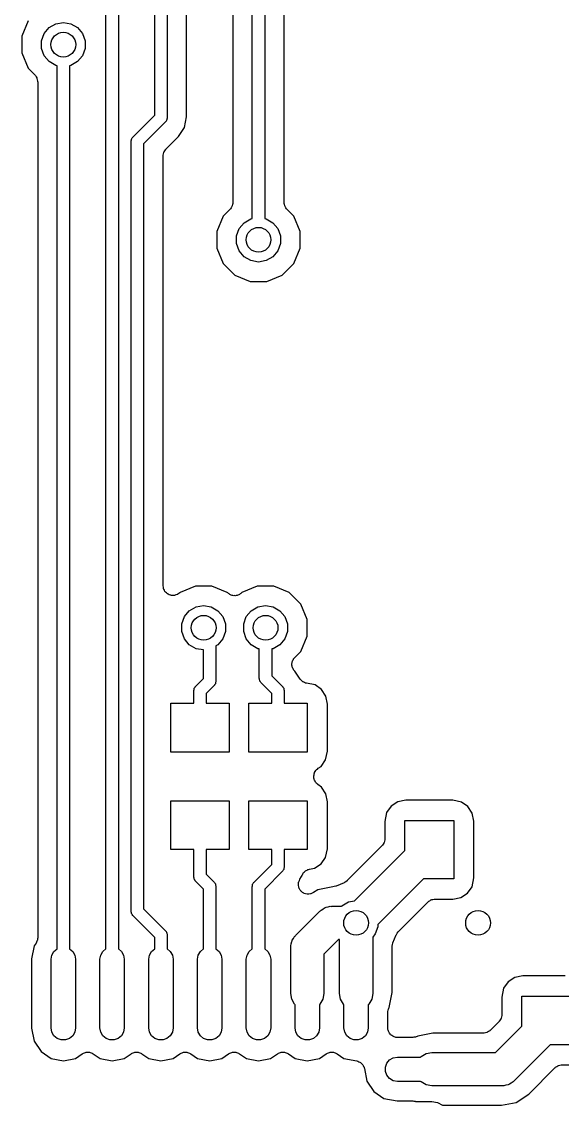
# Model space of a CAD drawing. Extents: x 85 to 210, y -138 to -65.
# Drawn here: x 153.07 to 158.61, y -95.37 to -84.26 of the extents above; entities that cross this region are included whole.
import ezdxf

# ---------------------------------------------------------------- set-up
doc = ezdxf.new("R2010")
doc.units = 0
doc.header["$MEASUREMENT"] = 0
doc.layers.add('BLACK', color=7, linetype='CONTINUOUS')

msp = doc.modelspace()

# ---------------------------------------------------------------- linework, layer by layer
at = {"layer": 'Black'}
for p, q in [((155.436, -86.2833), (155.436, -74.1)), ((155.564, -74.1), (155.564, -86.2833)), ((155.237, -74.393), (155.237, -86.1182)), ((155.763, -84.75), (155.763, -79.3544)), ((154.436, -85.2237), (154.436, -82.7167)), ((154.564, -82.7167), (154.564, -85.25)), ((154.763, -85.2401), (154.763, -82.8818)), ((153.936, -93.7658), (153.936, -83.9667)), ((154.064, -83.9667), (154.064, -93.7658)), ((153.138, -84.2578), (153.073, -84.4147)), ((153.354, -84.3254), (153.422, -84.2859)), ((153.422, -84.2859), (153.5, -84.2721)), ((153.5, -84.2721), (153.578, -84.2859)), ((153.578, -84.2859), (153.646, -84.3254)), ((153.276, -84.4604), (153.303, -84.3861)), ((153.303, -84.3861), (153.354, -84.3254)), ((153.646, -84.3254), (153.697, -84.3861)), ((153.697, -84.3861), (153.724, -84.4604)), ((153.073, -84.4147), (153.073, -84.5846)), ((153.276, -84.5396), (153.276, -84.4604)), ((153.724, -84.4604), (153.724, -84.5396)), ((153.073, -84.5846), (153.138, -84.7416)), ((153.303, -84.6139), (153.276, -84.5396)), ((153.354, -84.6746), (153.303, -84.6139)), ((153.697, -84.6139), (153.646, -84.6746)), ((153.724, -84.5396), (153.697, -84.6139)), ((153.422, -84.7141), (153.354, -84.6746)), ((153.436, -84.7167), (153.422, -84.7141)), ((153.436, -93.623), (153.436, -84.7167)), ((153.578, -84.7141), (153.564, -84.7167)), ((153.564, -84.7167), (153.564, -93.623)), ((153.646, -84.6746), (153.578, -84.7141)), ((153.138, -84.7416), (153.207, -84.8112)), ((153.207, -84.8112), (153.21, -84.8147)), ((153.21, -84.8147), (153.213, -84.8175)), ((153.213, -84.8175), (153.22, -84.8289)), ((153.22, -84.8289), (153.227, -84.8396)), ((153.227, -84.8396), (153.228, -84.8438)), ((155.763, -86.1182), (155.763, -84.75)), ((155.763, -84.75), (155.763, -84.75)), ((153.228, -84.8438), (153.23, -84.8476)), ((153.23, -84.8476), (153.233, -84.8605)), ((153.233, -84.8605), (153.236, -84.8732)), ((153.236, -84.8732), (153.236, -84.8775)), ((153.236, -84.8775), (153.237, -84.8818)), ((153.237, -84.8818), (153.237, -93.6536)), ((154.215, -85.4456), (154.436, -85.2237)), ((154.553, -85.2836), (154.549, -85.2908)), ((154.558, -85.2768), (154.553, -85.2836)), ((154.56, -85.2717), (154.558, -85.2741)), ((154.558, -85.2741), (154.558, -85.2768)), ((154.561, -85.2636), (154.56, -85.2717)), ((154.563, -85.2555), (154.561, -85.2636)), ((154.564, -85.25), (154.563, -85.2527)), ((154.563, -85.2527), (154.563, -85.2555)), ((154.742, -85.3501), (154.763, -85.2401)), ((154.545, -85.2949), (154.323, -85.5168)), ((154.547, -85.2926), (154.545, -85.2949)), ((154.549, -85.2908), (154.547, -85.2926)), ((154.679, -85.4433), (154.742, -85.3501)), ((154.196, -85.485), (154.198, -85.477)), ((154.196, -85.4877), (154.196, -85.485)), ((154.196, -85.4905), (154.196, -85.4877)), ((154.196, -93.3825), (154.196, -85.4905)), ((154.198, -85.477), (154.2, -85.4688)), ((154.2, -85.4688), (154.201, -85.4664)), ((154.201, -85.4664), (154.202, -85.4637)), ((154.202, -85.4637), (154.207, -85.4569)), ((154.207, -85.4569), (154.211, -85.4497)), ((154.211, -85.4497), (154.213, -85.4479)), ((154.213, -85.4479), (154.215, -85.4456)), ((154.552, -85.5704), (154.679, -85.4433)), ((154.323, -85.5168), (154.323, -93.3562)), ((154.523, -85.6324), (154.527, -85.6197)), ((154.527, -85.6197), (154.529, -85.6069)), ((154.529, -85.6069), (154.531, -85.6031)), ((154.531, -85.6031), (154.532, -85.5988)), ((154.532, -85.5988), (154.54, -85.5881)), ((154.54, -85.5881), (154.546, -85.5768)), ((154.546, -85.5768), (154.55, -85.574)), ((154.55, -85.574), (154.552, -85.5704)), ((154.524, -85.6367), (154.523, -85.6324)), ((154.523, -85.6411), (154.524, -85.6367)), ((154.523, -90.0459), (154.523, -85.6411)), ((155.22, -86.1712), (155.213, -86.1825)), ((155.227, -86.1606), (155.22, -86.1712)), ((155.228, -86.1563), (155.227, -86.1606)), ((155.23, -86.1524), (155.228, -86.1563)), ((155.233, -86.1396), (155.23, -86.1524)), ((155.236, -86.127), (155.233, -86.1396)), ((155.237, -86.1182), (155.236, -86.1226)), ((155.236, -86.1226), (155.236, -86.127)), ((155.764, -86.1225), (155.763, -86.1182)), ((155.764, -86.1268), (155.764, -86.1225)), ((155.767, -86.1395), (155.764, -86.1268)), ((155.77, -86.1524), (155.767, -86.1395)), ((155.772, -86.1562), (155.77, -86.1524)), ((155.773, -86.1604), (155.772, -86.1562)), ((155.78, -86.1711), (155.773, -86.1604)), ((155.787, -86.1825), (155.78, -86.1711)), ((155.138, -86.2578), (155.073, -86.4147)), ((155.207, -86.189), (155.138, -86.2578)), ((155.21, -86.1854), (155.207, -86.189)), ((155.213, -86.1825), (155.21, -86.1854)), ((155.354, -86.3254), (155.422, -86.2859)), ((155.422, -86.2859), (155.436, -86.2833)), ((155.564, -86.2833), (155.578, -86.2859)), ((155.578, -86.2859), (155.646, -86.3254)), ((155.79, -86.1853), (155.787, -86.1825)), ((155.793, -86.1888), (155.79, -86.1853)), ((155.862, -86.2584), (155.793, -86.1888)), ((155.927, -86.4154), (155.862, -86.2584)), ((155.276, -86.4604), (155.303, -86.3861)), ((155.303, -86.3861), (155.354, -86.3254)), ((155.646, -86.3254), (155.697, -86.3861)), ((155.697, -86.3861), (155.724, -86.4604)), ((155.073, -86.4147), (155.073, -86.5846)), ((155.276, -86.5396), (155.276, -86.4604)), ((155.724, -86.4604), (155.724, -86.5396)), ((155.927, -86.5853), (155.927, -86.4154)), ((155.073, -86.5846), (155.138, -86.7416)), ((155.303, -86.6139), (155.276, -86.5396)), ((155.354, -86.6746), (155.303, -86.6139)), ((155.697, -86.6139), (155.646, -86.6746)), ((155.724, -86.5396), (155.697, -86.6139)), ((155.862, -86.7422), (155.927, -86.5853)), ((155.422, -86.7141), (155.354, -86.6746)), ((155.5, -86.7279), (155.422, -86.7141)), ((155.578, -86.7141), (155.5, -86.7279)), ((155.646, -86.6746), (155.578, -86.7141)), ((155.138, -86.7416), (155.258, -86.8618)), ((155.742, -86.8622), (155.862, -86.7422)), ((155.258, -86.8618), (155.415, -86.9269)), ((155.415, -86.9269), (155.585, -86.9271)), ((155.585, -86.9271), (155.742, -86.8622)), ((154.525, -90.0588), (154.523, -90.0459)), ((154.526, -90.0717), (154.525, -90.0588)), ((154.853, -90.0491), (154.696, -90.114)), ((155.023, -90.0493), (154.853, -90.0491)), ((155.18, -90.1144), (155.023, -90.0493)), ((155.487, -90.0491), (155.33, -90.114)), ((155.657, -90.0493), (155.487, -90.0491)), ((155.814, -90.1144), (155.657, -90.0493)), ((154.528, -90.0758), (154.526, -90.0717)), ((154.529, -90.0801), (154.528, -90.0758)), ((154.536, -90.0914), (154.529, -90.0801)), ((154.541, -90.1032), (154.536, -90.0914)), ((154.544, -90.1064), (154.541, -90.1032)), ((154.546, -90.1102), (154.544, -90.1064)), ((154.556, -90.1186), (154.546, -90.1102)), ((154.566, -90.1278), (154.556, -90.1186)), ((154.57, -90.1297), (154.566, -90.1278)), ((154.573, -90.1325), (154.57, -90.1297)), ((154.585, -90.137), (154.573, -90.1325)), ((154.597, -90.1425), (154.585, -90.137)), ((154.601, -90.1429), (154.597, -90.1425)), ((154.606, -90.1444), (154.601, -90.1429)), ((154.619, -90.1444), (154.606, -90.1444)), ((154.632, -90.1456), (154.619, -90.1444)), ((154.636, -90.1444), (154.632, -90.1456)), ((154.64, -90.1444), (154.636, -90.1444)), ((154.653, -90.14), (154.64, -90.1444)), ((154.665, -90.1366), (154.653, -90.14)), ((154.669, -90.1341), (154.665, -90.1366)), ((154.673, -90.1325), (154.669, -90.1341)), ((154.683, -90.1242), (154.673, -90.1325)), ((154.694, -90.1167), (154.683, -90.1242)), ((154.696, -90.114), (154.694, -90.1167)), ((155.184, -90.1186), (155.18, -90.1144)), ((155.191, -90.1236), (155.184, -90.1186)), ((155.198, -90.1298), (155.191, -90.1236)), ((155.206, -90.1335), (155.198, -90.1298)), ((155.213, -90.1385), (155.206, -90.1335)), ((155.221, -90.1408), (155.213, -90.1385)), ((155.229, -90.1445), (155.221, -90.1408)), ((155.238, -90.1453), (155.229, -90.1445)), ((155.246, -90.1475), (155.238, -90.1453)), ((155.255, -90.1468), (155.246, -90.1475)), ((155.264, -90.1475), (155.255, -90.1468)), ((155.272, -90.1453), (155.264, -90.1475)), ((155.281, -90.1445), (155.272, -90.1453)), ((155.289, -90.1408), (155.281, -90.1445)), ((155.297, -90.1386), (155.289, -90.1408)), ((155.304, -90.1336), (155.297, -90.1386)), ((155.312, -90.1299), (155.304, -90.1336)), ((155.319, -90.1237), (155.312, -90.1299)), ((155.326, -90.1187), (155.319, -90.1237)), ((155.33, -90.114), (155.326, -90.1187)), ((155.934, -90.2346), (155.814, -90.1144)), ((154.791, -90.3017), (154.86, -90.2621)), ((154.86, -90.2621), (154.938, -90.2483)), ((154.938, -90.2483), (155.016, -90.2621)), ((155.016, -90.2621), (155.084, -90.3017)), ((155.425, -90.3017), (155.494, -90.2621)), ((155.494, -90.2621), (155.572, -90.2483)), ((155.572, -90.2483), (155.65, -90.2621)), ((155.65, -90.2621), (155.718, -90.3017)), ((155.999, -90.3916), (155.934, -90.2346)), ((154.714, -90.4366), (154.741, -90.3623)), ((154.741, -90.3623), (154.791, -90.3017)), ((155.084, -90.3017), (155.135, -90.3623)), ((155.135, -90.3623), (155.162, -90.4366)), ((155.348, -90.4366), (155.375, -90.3623)), ((155.375, -90.3623), (155.425, -90.3017)), ((155.718, -90.3017), (155.769, -90.3623)), ((155.769, -90.3623), (155.796, -90.4366)), ((155.999, -90.5615), (155.999, -90.3916)), ((154.714, -90.5158), (154.714, -90.4366)), ((155.162, -90.4366), (155.162, -90.5158)), ((155.348, -90.5158), (155.348, -90.4366)), ((155.796, -90.4366), (155.796, -90.5158)), ((154.741, -90.5901), (154.714, -90.5158)), ((154.791, -90.6508), (154.741, -90.5901)), ((155.135, -90.5901), (155.084, -90.6508)), ((155.162, -90.5158), (155.135, -90.5901)), ((155.375, -90.5901), (155.348, -90.5158)), ((155.425, -90.6508), (155.375, -90.5901)), ((155.769, -90.5901), (155.718, -90.6508)), ((155.796, -90.5158), (155.769, -90.5901)), ((155.934, -90.7184), (155.999, -90.5615)), ((154.86, -90.6903), (154.791, -90.6508)), ((154.936, -90.7038), (154.86, -90.6903)), ((154.936, -90.9967), (154.936, -90.7038)), ((155.084, -90.6508), (155.064, -90.6628)), ((155.064, -90.6628), (155.064, -91.023)), ((155.494, -90.6903), (155.425, -90.6508)), ((155.508, -90.6929), (155.494, -90.6903)), ((155.508, -90.9949), (155.508, -90.6929)), ((155.65, -90.6903), (155.635, -90.6929)), ((155.635, -90.6929), (155.635, -90.9686)), ((155.718, -90.6508), (155.65, -90.6903)), ((155.872, -90.7804), (155.934, -90.7184)), ((155.843, -90.8424), (155.845, -90.834)), ((155.845, -90.834), (155.846, -90.8253)), ((155.846, -90.8253), (155.849, -90.8173)), ((155.849, -90.8173), (155.852, -90.8088)), ((155.852, -90.8088), (155.857, -90.8017)), ((155.857, -90.8017), (155.86, -90.7938)), ((155.86, -90.7938), (155.867, -90.7876)), ((155.867, -90.7876), (155.872, -90.7804)), ((155.843, -90.8511), (155.843, -90.8424)), ((155.843, -90.8599), (155.843, -90.8511)), ((155.845, -90.8683), (155.843, -90.8599)), ((155.846, -90.877), (155.845, -90.8683)), ((155.849, -90.8849), (155.846, -90.877)), ((155.852, -90.8934), (155.849, -90.8849)), ((155.857, -90.9006), (155.852, -90.8934)), ((155.86, -90.9085), (155.857, -90.9006)), ((155.866, -90.9147), (155.86, -90.9085)), ((155.872, -90.9219), (155.866, -90.9147)), ((155.879, -90.9297), (155.872, -90.9219)), ((155.928, -91.0018), (155.879, -90.9297)), ((154.855, -91.0781), (154.936, -90.9967)), ((155.053, -91.0566), (155.049, -91.0638)), ((155.058, -91.0498), (155.053, -91.0566)), ((155.06, -91.0447), (155.058, -91.0471)), ((155.058, -91.0471), (155.058, -91.0498)), ((155.061, -91.0365), (155.06, -91.0447)), ((155.063, -91.0285), (155.061, -91.0365)), ((155.064, -91.023), (155.063, -91.0258)), ((155.063, -91.0258), (155.063, -91.0285)), ((155.509, -90.9977), (155.508, -90.9949)), ((155.509, -91.0005), (155.509, -90.9977)), ((155.511, -91.0085), (155.509, -91.0005)), ((155.512, -91.0166), (155.511, -91.0085)), ((155.514, -91.0191), (155.512, -91.0166)), ((155.514, -91.0218), (155.514, -91.0191)), ((155.519, -91.0286), (155.514, -91.0218)), ((155.523, -91.0357), (155.519, -91.0286)), ((155.525, -91.0375), (155.523, -91.0357)), ((155.527, -91.0398), (155.525, -91.0375)), ((155.636, -91.1493), (155.527, -91.0398)), ((155.635, -90.9686), (155.745, -91.0781)), ((155.93, -91.0049), (155.928, -91.0018)), ((155.933, -91.0086), (155.93, -91.0049)), ((155.942, -91.0174), (155.933, -91.0086)), ((155.952, -91.0269), (155.942, -91.0174)), ((155.955, -91.0288), (155.952, -91.0269)), ((155.959, -91.0316), (155.955, -91.0288)), ((155.971, -91.0364), (155.959, -91.0316)), ((155.983, -91.0423), (155.971, -91.0364)), ((155.987, -91.0428), (155.983, -91.0423)), ((155.991, -91.0443), (155.987, -91.0428)), ((156.079, -91.0622), (155.991, -91.0443)), ((154.837, -91.1175), (154.839, -91.1095)), ((154.837, -91.1202), (154.837, -91.1175)), ((154.837, -91.123), (154.837, -91.1202)), ((154.837, -91.25), (154.837, -91.123)), ((154.839, -91.1095), (154.84, -91.1013)), ((154.84, -91.1013), (154.842, -91.0989)), ((154.842, -91.0962), (154.847, -91.0894)), ((154.842, -91.0989), (154.842, -91.0962)), ((154.847, -91.0894), (154.851, -91.0822)), ((154.851, -91.0822), (154.853, -91.0804)), ((154.853, -91.0804), (154.855, -91.0781)), ((155.045, -91.0679), (154.963, -91.1493)), ((154.963, -91.1493), (154.963, -91.25)), ((155.047, -91.0656), (155.045, -91.0679)), ((155.049, -91.0638), (155.047, -91.0656)), ((155.636, -91.25), (155.636, -91.1493)), ((155.745, -91.0781), (155.747, -91.0804)), ((155.747, -91.0804), (155.749, -91.0822)), ((155.749, -91.0822), (155.753, -91.0894)), ((155.753, -91.0894), (155.758, -91.0962)), ((155.758, -91.0962), (155.758, -91.0989)), ((155.758, -91.0989), (155.76, -91.1013)), ((155.76, -91.1013), (155.761, -91.1095)), ((155.761, -91.1095), (155.763, -91.1175)), ((155.763, -91.1175), (155.763, -91.1202)), ((155.763, -91.1202), (155.763, -91.123)), ((155.763, -91.123), (155.763, -91.25)), ((156.146, -91.1079), (156.079, -91.0622)), ((156.19, -91.1765), (156.146, -91.1079)), ((154.6, -91.75), (154.6, -91.25)), ((154.6, -91.25), (154.837, -91.25)), ((154.963, -91.25), (155.2, -91.25)), ((155.2, -91.25), (155.2, -91.75)), ((155.4, -91.75), (155.4, -91.25)), ((155.4, -91.25), (155.636, -91.25)), ((155.763, -91.25), (156, -91.25)), ((156, -91.25), (156, -91.75)), ((156.206, -91.2593), (156.19, -91.1765)), ((156.206, -91.74), (156.206, -91.2593)), ((155.2, -91.75), (154.6, -91.75)), ((156, -91.75), (155.4, -91.75)), ((156.142, -91.8961), (156.188, -91.8293)), ((156.188, -91.8293), (156.206, -91.74)), ((156.074, -91.9588), (156.081, -91.9495)), ((156.081, -91.9495), (156.086, -91.9395)), ((156.086, -91.9395), (156.09, -91.9352)), ((156.09, -91.9352), (156.094, -91.9301)), ((156.094, -91.9301), (156.103, -91.9235)), ((156.103, -91.9235), (156.111, -91.9159)), ((156.111, -91.9159), (156.142, -91.8961)), ((156.066, -91.9924), (156.069, -91.9815)), ((156.066, -91.9986), (156.066, -91.9924)), ((156.066, -92.0048), (156.066, -91.9986)), ((156.068, -92.0158), (156.066, -92.0048)), ((156.069, -92.027), (156.068, -92.0158)), ((156.069, -91.9815), (156.07, -91.9704)), ((156.072, -92.0326), (156.069, -92.027)), ((156.07, -91.9704), (156.073, -91.9648)), ((156.073, -92.0387), (156.072, -92.0326)), ((156.073, -91.9648), (156.074, -91.9588)), ((156.079, -92.0481), (156.073, -92.0387)), ((156.084, -92.0583), (156.079, -92.0481)), ((156.089, -92.0626), (156.084, -92.0583)), ((156.092, -92.0679), (156.089, -92.0626)), ((156.101, -92.0747), (156.092, -92.0679)), ((156.109, -92.0826), (156.101, -92.0747)), ((156.146, -92.1079), (156.109, -92.0826)), ((156.19, -92.1765), (156.146, -92.1079)), ((154.6, -92.75), (154.6, -92.25)), ((154.6, -92.25), (155.2, -92.25)), ((155.2, -92.25), (155.2, -92.75)), ((155.4, -92.75), (155.4, -92.25)), ((155.4, -92.25), (156, -92.25)), ((156, -92.25), (156, -92.75)), ((156.206, -92.2593), (156.19, -92.1765)), ((156.206, -92.74), (156.206, -92.2593)), ((156.927, -92.2597), (156.858, -92.3039)), ((157.009, -92.2441), (156.927, -92.2597)), ((157.49, -92.2441), (157.009, -92.2441)), ((157.579, -92.2622), (157.49, -92.2441)), ((157.646, -92.3079), (157.579, -92.2622)), ((156.812, -92.3707), (156.794, -92.46)), ((156.858, -92.3039), (156.812, -92.3707)), ((157.69, -92.3765), (157.646, -92.3079)), ((157.706, -92.4593), (157.69, -92.3765)), ((156.794, -92.46), (156.794, -92.6412)), ((157, -92.7596), (157, -92.45)), ((157, -92.45), (157.5, -92.45)), ((157.5, -92.45), (157.5, -93.05)), ((157.706, -93.04), (157.706, -92.4593)), ((156.765, -92.7119), (156.41, -93.067)), ((156.767, -92.7083), (156.765, -92.7119)), ((156.771, -92.7055), (156.767, -92.7083)), ((156.777, -92.6942), (156.771, -92.7055)), ((156.785, -92.6835), (156.777, -92.6942)), ((156.786, -92.6792), (156.785, -92.6835)), ((156.788, -92.6754), (156.786, -92.6792)), ((156.79, -92.6625), (156.788, -92.6754)), ((156.794, -92.6499), (156.79, -92.6625)), ((156.794, -92.6412), (156.793, -92.6455)), ((156.793, -92.6455), (156.794, -92.6499)), ((154.837, -92.75), (154.6, -92.75)), ((154.837, -93.027), (154.837, -92.75)), ((155.2, -92.75), (154.963, -92.75)), ((154.963, -92.75), (154.963, -93.0007)), ((155.636, -92.75), (155.4, -92.75)), ((155.636, -92.9007), (155.636, -92.75)), ((156, -92.75), (155.763, -92.75)), ((155.763, -92.75), (155.763, -92.927)), ((156.142, -92.8961), (156.188, -92.8293)), ((156.188, -92.8293), (156.206, -92.74)), ((156.485, -93.2748), (157, -92.7596)), ((155.455, -93.0821), (155.636, -92.9007)), ((155.76, -92.9487), (155.758, -92.9511)), ((155.761, -92.9406), (155.76, -92.9487)), ((155.763, -92.9325), (155.761, -92.9406)), ((155.763, -92.927), (155.763, -92.9297)), ((155.763, -92.9297), (155.763, -92.9325)), ((156.021, -92.9502), (156.073, -92.9403)), ((156.073, -92.9403), (156.142, -92.8961)), ((154.837, -93.0298), (154.837, -93.027)), ((154.837, -93.0325), (154.837, -93.0298)), ((154.839, -93.0405), (154.837, -93.0325)), ((154.84, -93.0487), (154.839, -93.0405)), ((154.842, -93.0511), (154.84, -93.0487)), ((154.842, -93.0538), (154.842, -93.0511)), ((154.847, -93.0606), (154.842, -93.0538)), ((154.963, -93.0007), (155.045, -93.0821)), ((155.745, -92.9719), (155.564, -93.1533)), ((155.747, -92.9696), (155.745, -92.9719)), ((155.749, -92.9678), (155.747, -92.9696)), ((155.753, -92.9606), (155.749, -92.9678)), ((155.758, -92.9538), (155.753, -92.9606)), ((155.758, -92.9511), (155.758, -92.9538)), ((155.919, -93.0653), (155.925, -93.0514)), ((155.925, -93.0514), (155.942, -93.0258)), ((155.942, -93.0258), (155.944, -93.0224)), ((155.944, -93.0224), (155.945, -93.0154)), ((155.945, -93.0154), (155.95, -93.0063)), ((155.95, -93.0063), (155.954, -92.9966)), ((155.954, -92.9966), (155.959, -92.9913)), ((155.959, -92.9913), (155.962, -92.9851)), ((155.962, -92.9851), (155.97, -92.9783)), ((155.97, -92.9783), (155.977, -92.9705)), ((155.977, -92.9705), (155.983, -92.9671)), ((155.983, -92.9671), (155.988, -92.9625)), ((155.988, -92.9625), (155.998, -92.9588)), ((155.998, -92.9588), (156.007, -92.9538)), ((156.007, -92.9538), (156.014, -92.9527)), ((156.014, -92.9527), (156.021, -92.9502)), ((157.19, -93.05), (156.724, -93.516)), ((157.5, -93.05), (157.19, -93.05)), ((157.688, -93.1293), (157.706, -93.04)), ((154.851, -93.0678), (154.847, -93.0606)), ((154.853, -93.0696), (154.851, -93.0678)), ((154.855, -93.0719), (154.853, -93.0696)), ((154.936, -93.1533), (154.855, -93.0719)), ((154.936, -93.7658), (154.936, -93.1533)), ((155.045, -93.0821), (155.047, -93.0844)), ((155.047, -93.0844), (155.049, -93.0862)), ((155.049, -93.0862), (155.053, -93.0934)), ((155.053, -93.0934), (155.058, -93.1002)), ((155.058, -93.1002), (155.058, -93.1029)), ((155.058, -93.1029), (155.06, -93.1053)), ((155.06, -93.1053), (155.061, -93.1135)), ((155.061, -93.1135), (155.063, -93.1215)), ((155.063, -93.1215), (155.063, -93.1242)), ((155.063, -93.1242), (155.064, -93.127)), ((155.064, -93.127), (155.064, -93.7658)), ((155.436, -93.127), (155.437, -93.1242)), ((155.436, -93.7658), (155.436, -93.127)), ((155.437, -93.1215), (155.439, -93.1135)), ((155.437, -93.1242), (155.437, -93.1215)), ((155.439, -93.1135), (155.44, -93.1053)), ((155.44, -93.1053), (155.442, -93.1029)), ((155.442, -93.1002), (155.447, -93.0934)), ((155.442, -93.1029), (155.442, -93.1002)), ((155.447, -93.0934), (155.451, -93.0862)), ((155.451, -93.0862), (155.453, -93.0844)), ((155.453, -93.0844), (155.455, -93.0821)), ((155.564, -93.1533), (155.564, -93.7658)), ((155.909, -93.1135), (155.91, -93.0983)), ((155.909, -93.1156), (155.909, -93.1135)), ((155.909, -93.1178), (155.909, -93.1156)), ((155.913, -93.1324), (155.909, -93.1178)), ((155.91, -93.0983), (155.911, -93.0832)), ((155.911, -93.0832), (155.912, -93.0811)), ((155.912, -93.0811), (155.913, -93.0789)), ((155.913, -93.0789), (155.919, -93.0653)), ((155.917, -93.1472), (155.913, -93.1324)), ((155.918, -93.149), (155.917, -93.1472)), ((155.919, -93.1512), (155.918, -93.149)), ((155.928, -93.1634), (155.919, -93.1512)), ((155.936, -93.1761), (155.928, -93.1634)), ((156.109, -93.16), (156.064, -93.1901)), ((156.261, -93.1298), (156.109, -93.16)), ((156.262, -93.1299), (156.261, -93.1298)), ((156.277, -93.1266), (156.262, -93.1299)), ((156.292, -93.124), (156.277, -93.1266)), ((156.294, -93.1229), (156.292, -93.124)), ((156.296, -93.1224), (156.294, -93.1229)), ((156.377, -93.0887), (156.296, -93.1224)), ((156.379, -93.0875), (156.377, -93.0887)), ((156.381, -93.0869), (156.379, -93.0875)), ((156.394, -93.0782), (156.381, -93.0869)), ((156.407, -93.0701), (156.394, -93.0782)), ((156.408, -93.0683), (156.407, -93.0701)), ((156.41, -93.067), (156.408, -93.0683)), ((157.642, -93.1961), (157.688, -93.1293)), ((155.938, -93.1774), (155.936, -93.1761)), ((155.939, -93.1792), (155.938, -93.1774)), ((155.952, -93.1876), (155.939, -93.1792)), ((155.964, -93.1966), (155.952, -93.1876)), ((155.966, -93.1972), (155.964, -93.1966)), ((155.968, -93.1985), (155.966, -93.1972)), ((155.983, -93.2021), (155.968, -93.1985)), ((155.998, -93.2063), (155.983, -93.2021)), ((156, -93.2062), (155.998, -93.2063)), ((156.002, -93.2067), (156, -93.2062)), ((156.017, -93.2051), (156.002, -93.2067)), ((156.032, -93.2041), (156.017, -93.2051)), ((156.034, -93.2032), (156.032, -93.2041)), ((156.037, -93.2029), (156.034, -93.2032)), ((156.05, -93.1962), (156.037, -93.2029)), ((156.064, -93.1901), (156.05, -93.1962)), ((156.422, -93.2859), (156.485, -93.2748)), ((157.242, -93.2826), (157.245, -93.2793)), ((157.245, -93.2793), (157.256, -93.2727)), ((157.256, -93.2727), (157.267, -93.2652)), ((157.267, -93.2652), (157.271, -93.2641)), ((157.271, -93.2641), (157.275, -93.2619)), ((157.275, -93.2619), (157.287, -93.2596)), ((157.287, -93.2596), (157.3, -93.2563)), ((157.3, -93.2563), (157.304, -93.2566)), ((157.304, -93.2566), (157.309, -93.2559)), ((157.309, -93.2559), (157.491, -93.2559)), ((157.491, -93.2559), (157.573, -93.2403)), ((157.573, -93.2403), (157.642, -93.1961)), ((154.196, -93.3853), (154.196, -93.3825)), ((154.196, -93.388), (154.196, -93.3853)), ((154.198, -93.396), (154.196, -93.388)), ((154.323, -93.3562), (154.545, -93.5781)), ((155.88, -93.6298), (156.13, -93.3798)), ((156.13, -93.3798), (156.136, -93.3755)), ((156.136, -93.3755), (156.141, -93.3698)), ((156.141, -93.3698), (156.16, -93.3587)), ((156.16, -93.3587), (156.178, -93.3459)), ((156.178, -93.3459), (156.185, -93.344)), ((156.185, -93.344), (156.192, -93.3403)), ((156.192, -93.3403), (156.214, -93.3364)), ((156.214, -93.3364), (156.235, -93.3306)), ((156.235, -93.3306), (156.243, -93.3313)), ((156.243, -93.3313), (156.25, -93.33)), ((156.25, -93.33), (156.35, -93.33)), ((156.35, -93.33), (156.354, -93.3254)), ((156.354, -93.3254), (156.422, -93.2859)), ((156.933, -93.5901), (157.238, -93.2852)), ((157.238, -93.2852), (157.242, -93.2826)), ((154.2, -93.4042), (154.198, -93.396)), ((154.201, -93.4066), (154.2, -93.4042)), ((154.202, -93.4093), (154.201, -93.4066)), ((154.207, -93.4161), (154.202, -93.4093)), ((154.211, -93.4233), (154.207, -93.4161)), ((154.213, -93.4251), (154.211, -93.4233)), ((154.215, -93.4274), (154.213, -93.4251)), ((154.436, -93.6493), (154.215, -93.4274)), ((154.545, -93.5781), (154.547, -93.5804)), ((154.547, -93.5804), (154.549, -93.5822)), ((154.549, -93.5822), (154.553, -93.5894)), ((154.553, -93.5894), (154.558, -93.5962)), ((154.558, -93.5962), (154.558, -93.5989)), ((154.558, -93.5989), (154.56, -93.6013)), ((154.56, -93.6013), (154.561, -93.6094)), ((154.561, -93.6094), (154.563, -93.6175)), ((156.697, -93.6139), (156.67, -93.6465)), ((156.724, -93.5396), (156.697, -93.6139)), ((156.724, -93.516), (156.724, -93.5396)), ((156.913, -93.6186), (156.922, -93.6061)), ((156.922, -93.6061), (156.93, -93.5932)), ((156.93, -93.5932), (156.932, -93.5919)), ((156.932, -93.5919), (156.933, -93.5901)), ((153.22, -93.7091), (153.202, -93.7362)), ((153.224, -93.6981), (153.22, -93.7091)), ((153.23, -93.6878), (153.224, -93.6981)), ((153.231, -93.6823), (153.23, -93.6878)), ((153.234, -93.6773), (153.231, -93.6823)), ((153.237, -93.6536), (153.234, -93.6654)), ((153.234, -93.6654), (153.234, -93.6773)), ((153.436, -93.7658), (153.436, -93.623)), ((153.564, -93.623), (153.564, -93.7658)), ((154.436, -93.7658), (154.436, -93.6493)), ((154.563, -93.6175), (154.563, -93.6203)), ((154.563, -93.6203), (154.564, -93.623)), ((154.564, -93.623), (154.564, -93.7658)), ((155.831, -93.7352), (155.836, -93.7137)), ((155.836, -93.7137), (155.84, -93.6919)), ((155.84, -93.6919), (155.844, -93.6854)), ((155.844, -93.6854), (155.846, -93.6782)), ((155.846, -93.6782), (155.859, -93.66)), ((155.859, -93.66), (155.87, -93.6407)), ((155.87, -93.6407), (155.876, -93.6359)), ((155.876, -93.6359), (155.88, -93.6298)), ((156.32, -93.67), (156.17, -93.8204)), ((156.33, -93.67), (156.32, -93.67)), ((156.33, -94.225), (156.33, -93.67)), ((156.67, -93.6465), (156.67, -94.225)), ((156.87, -93.7379), (156.873, -93.7231)), ((156.873, -93.7231), (156.876, -93.7081)), ((156.876, -93.7081), (156.877, -93.7062)), ((156.877, -93.7062), (156.878, -93.704)), ((156.878, -93.704), (156.911, -93.6225)), ((156.911, -93.6225), (156.913, -93.6207)), ((156.913, -93.6207), (156.913, -93.6186)), ((153.202, -93.7362), (153.175, -93.8697)), ((153.375, -93.8732), (153.383, -93.8304)), ((153.383, -93.8304), (153.404, -93.7928)), ((153.404, -93.7928), (153.436, -93.7658)), ((153.564, -93.7658), (153.596, -93.7928)), ((153.596, -93.7928), (153.617, -93.8304)), ((153.617, -93.8304), (153.625, -93.8732)), ((153.875, -93.8732), (153.883, -93.8304)), ((153.883, -93.8304), (153.904, -93.7928)), ((153.904, -93.7928), (153.936, -93.7658)), ((154.064, -93.7658), (154.096, -93.7928)), ((154.096, -93.7928), (154.117, -93.8304)), ((154.117, -93.8304), (154.125, -93.8732)), ((154.375, -93.8732), (154.383, -93.8304)), ((154.383, -93.8304), (154.404, -93.7928)), ((154.404, -93.7928), (154.436, -93.7658)), ((154.564, -93.7658), (154.596, -93.7928)), ((154.596, -93.7928), (154.617, -93.8304)), ((154.617, -93.8304), (154.625, -93.8732)), ((154.875, -93.8732), (154.883, -93.8304)), ((154.883, -93.8304), (154.904, -93.7928)), ((154.904, -93.7928), (154.936, -93.7658)), ((155.064, -93.7658), (155.096, -93.7928)), ((155.096, -93.7928), (155.117, -93.8304)), ((155.117, -93.8304), (155.125, -93.8732)), ((155.375, -93.8732), (155.383, -93.8304)), ((155.383, -93.8304), (155.404, -93.7928)), ((155.404, -93.7928), (155.436, -93.7658)), ((155.564, -93.7658), (155.596, -93.7928)), ((155.596, -93.7928), (155.617, -93.8304)), ((155.617, -93.8304), (155.625, -93.8732)), ((155.83, -93.75), (155.831, -93.7426)), ((155.83, -94.225), (155.83, -93.75)), ((155.831, -93.7426), (155.831, -93.7352)), ((156.17, -93.8204), (156.17, -94.225)), ((156.87, -93.7401), (156.87, -93.7379)), ((156.87, -93.7423), (156.87, -93.7401)), ((156.87, -94.2152), (156.87, -93.7423)), ((153.175, -93.8697), (153.175, -94.5803)), ((153.375, -94.5768), (153.375, -93.8732)), ((153.625, -93.8732), (153.625, -94.5768)), ((153.875, -94.5768), (153.875, -93.8732)), ((154.125, -93.8732), (154.125, -94.5768)), ((154.375, -94.5768), (154.375, -93.8732)), ((154.625, -93.8732), (154.625, -94.5768)), ((154.875, -94.5768), (154.875, -93.8732)), ((155.125, -93.8732), (155.125, -94.5768)), ((155.375, -94.5768), (155.375, -93.8732)), ((155.625, -93.8732), (155.625, -94.5768)), ((158.127, -94.0597), (158.058, -94.1039)), ((158.209, -94.0441), (158.127, -94.0597)), ((158.641, -94.0441), (158.209, -94.0441)), ((158.012, -94.1707), (157.994, -94.26)), ((158.058, -94.1039), (158.012, -94.1707)), ((155.84, -94.2831), (155.83, -94.225)), ((156.17, -94.225), (156.16, -94.2831)), ((156.34, -94.2831), (156.33, -94.225)), ((156.67, -94.225), (156.66, -94.2831)), ((156.84, -94.3684), (156.87, -94.2152)), ((157.994, -94.26), (157.994, -94.4412)), ((158.2, -94.5596), (158.2, -94.25)), ((158.2, -94.25), (158.76, -94.25)), ((155.87, -94.3343), (155.84, -94.2831)), ((155.875, -94.3387), (155.87, -94.3343)), ((155.875, -94.5768), (155.875, -94.3387)), ((156.13, -94.3343), (156.125, -94.3387)), ((156.125, -94.3387), (156.125, -94.5768)), ((156.16, -94.2831), (156.13, -94.3343)), ((156.37, -94.3343), (156.34, -94.2831)), ((156.375, -94.3387), (156.37, -94.3343)), ((156.375, -94.5768), (156.375, -94.3387)), ((156.63, -94.3343), (156.625, -94.3387)), ((156.625, -94.3387), (156.625, -94.5768)), ((156.66, -94.2831), (156.63, -94.3343)), ((156.828, -94.3949), (156.83, -94.3899)), ((156.83, -94.3899), (156.831, -94.3845)), ((156.831, -94.3845), (156.837, -94.3741)), ((156.837, -94.3741), (156.84, -94.3684)), ((156.825, -94.4187), (156.827, -94.4069)), ((156.825, -94.575), (156.825, -94.4187)), ((156.827, -94.4069), (156.828, -94.3949)), ((157.977, -94.4942), (157.971, -94.5055)), ((157.985, -94.4835), (157.977, -94.4942)), ((157.986, -94.4792), (157.985, -94.4835)), ((157.988, -94.4754), (157.986, -94.4792)), ((157.99, -94.4625), (157.988, -94.4754)), ((157.994, -94.4499), (157.99, -94.4625)), ((157.994, -94.4412), (157.993, -94.4455)), ((157.993, -94.4455), (157.994, -94.4499)), ((153.175, -94.5803), (153.202, -94.7138)), ((153.383, -94.6196), (153.375, -94.5768)), ((153.625, -94.5768), (153.617, -94.6196)), ((153.883, -94.6196), (153.875, -94.5768)), ((154.125, -94.5768), (154.117, -94.6196)), ((154.383, -94.6196), (154.375, -94.5768)), ((154.625, -94.5768), (154.617, -94.6196)), ((154.883, -94.6196), (154.875, -94.5768)), ((155.125, -94.5768), (155.117, -94.6196)), ((155.383, -94.6196), (155.375, -94.5768)), ((155.625, -94.5768), (155.617, -94.6196)), ((155.883, -94.6196), (155.875, -94.5768)), ((156.125, -94.5768), (156.117, -94.6196)), ((156.383, -94.6196), (156.375, -94.5768)), ((156.625, -94.5768), (156.617, -94.6196)), ((156.827, -94.5836), (156.825, -94.575)), ((156.827, -94.5924), (156.827, -94.5836)), ((156.83, -94.6006), (156.827, -94.5924)), ((156.831, -94.6092), (156.83, -94.6006)), ((156.835, -94.6168), (156.831, -94.6092)), ((157.858, -94.6131), (157.848, -94.6206)), ((157.87, -94.6066), (157.858, -94.6131)), ((157.872, -94.6032), (157.87, -94.6066)), ((157.876, -94.6007), (157.872, -94.6032)), ((157.965, -94.5119), (157.876, -94.6007)), ((157.93, -94.83), (158.2, -94.5596)), ((157.967, -94.5083), (157.965, -94.5119)), ((157.971, -94.5055), (157.967, -94.5083)), ((153.202, -94.7138), (153.272, -94.8186)), ((153.404, -94.6572), (153.383, -94.6196)), ((153.438, -94.6851), (153.404, -94.6572)), ((153.478, -94.6999), (153.438, -94.6851)), ((153.522, -94.6999), (153.478, -94.6999)), ((153.562, -94.6851), (153.522, -94.6999)), ((153.596, -94.6572), (153.562, -94.6851)), ((153.617, -94.6196), (153.596, -94.6572)), ((153.904, -94.6572), (153.883, -94.6196)), ((153.938, -94.6851), (153.904, -94.6572)), ((153.978, -94.6999), (153.938, -94.6851)), ((154.022, -94.6999), (153.978, -94.6999)), ((154.062, -94.6851), (154.022, -94.6999)), ((154.096, -94.6572), (154.062, -94.6851)), ((154.117, -94.6196), (154.096, -94.6572)), ((154.404, -94.6572), (154.383, -94.6196)), ((154.438, -94.6851), (154.404, -94.6572)), ((154.478, -94.6999), (154.438, -94.6851)), ((154.522, -94.6999), (154.478, -94.6999)), ((154.562, -94.6851), (154.522, -94.6999)), ((154.596, -94.6572), (154.562, -94.6851)), ((154.617, -94.6196), (154.596, -94.6572)), ((154.904, -94.6572), (154.883, -94.6196)), ((154.938, -94.6851), (154.904, -94.6572)), ((154.978, -94.6999), (154.938, -94.6851)), ((155.022, -94.6999), (154.978, -94.6999)), ((155.062, -94.6851), (155.022, -94.6999)), ((155.096, -94.6572), (155.062, -94.6851)), ((155.117, -94.6196), (155.096, -94.6572)), ((155.404, -94.6572), (155.383, -94.6196)), ((155.438, -94.6851), (155.404, -94.6572)), ((155.478, -94.6999), (155.438, -94.6851)), ((155.522, -94.6999), (155.478, -94.6999)), ((155.562, -94.6851), (155.522, -94.6999)), ((155.596, -94.6572), (155.562, -94.6851)), ((155.617, -94.6196), (155.596, -94.6572)), ((155.904, -94.6572), (155.883, -94.6196)), ((155.938, -94.6851), (155.904, -94.6572)), ((155.978, -94.6999), (155.938, -94.6851)), ((156.022, -94.6999), (155.978, -94.6999)), ((156.062, -94.6851), (156.022, -94.6999)), ((156.096, -94.6572), (156.062, -94.6851)), ((156.117, -94.6196), (156.096, -94.6572)), ((156.404, -94.6572), (156.383, -94.6196)), ((156.438, -94.6851), (156.404, -94.6572)), ((156.478, -94.6999), (156.438, -94.6851)), ((156.522, -94.6999), (156.478, -94.6999)), ((156.562, -94.6851), (156.522, -94.6999)), ((156.596, -94.6572), (156.562, -94.6851)), ((156.617, -94.6196), (156.596, -94.6572)), ((156.838, -94.625), (156.835, -94.6168)), ((156.844, -94.6317), (156.838, -94.625)), ((156.848, -94.6393), (156.844, -94.6317)), ((156.855, -94.6449), (156.848, -94.6393)), ((156.861, -94.6516), (156.855, -94.6449)), ((156.868, -94.656), (156.861, -94.6516)), ((156.875, -94.6616), (156.868, -94.656)), ((156.883, -94.6646), (156.875, -94.6616)), ((156.891, -94.669), (156.883, -94.6646)), ((156.899, -94.6705), (156.891, -94.669)), ((156.908, -94.6735), (156.899, -94.6705)), ((156.916, -94.6735), (156.908, -94.6735)), ((156.925, -94.675), (156.916, -94.6735)), ((157.081, -94.675), (156.925, -94.675)), ((157.093, -94.6729), (157.081, -94.675)), ((157.105, -94.6721), (157.093, -94.6729)), ((157.11, -94.6699), (157.105, -94.6721)), ((157.116, -94.669), (157.11, -94.6699)), ((157.126, -94.663), (157.116, -94.669)), ((157.132, -94.6605), (157.126, -94.663)), ((157.285, -94.63), (157.132, -94.6605)), ((157.805, -94.63), (157.285, -94.63)), ((157.81, -94.6292), (157.805, -94.63)), ((157.814, -94.6296), (157.81, -94.6292)), ((157.827, -94.6262), (157.814, -94.6296)), ((157.84, -94.624), (157.827, -94.6262)), ((157.843, -94.6218), (157.84, -94.624)), ((157.848, -94.6206), (157.843, -94.6218)), ((153.272, -94.8186), (153.376, -94.8886)), ((153.7, -94.8387), (153.706, -94.8348)), ((153.706, -94.8348), (153.716, -94.8317)), ((153.716, -94.8317), (153.726, -94.8273)), ((153.726, -94.8273), (153.733, -94.8269)), ((153.733, -94.8269), (153.739, -94.8251)), ((153.739, -94.8251), (153.75, -94.8258)), ((153.75, -94.8258), (153.761, -94.8251)), ((153.761, -94.8251), (153.767, -94.8269)), ((153.767, -94.8269), (153.774, -94.8273)), ((153.774, -94.8273), (153.784, -94.8317)), ((153.784, -94.8317), (153.794, -94.8348)), ((153.794, -94.8348), (153.8, -94.8387)), ((154.2, -94.8387), (154.206, -94.8348)), ((154.206, -94.8348), (154.216, -94.8317)), ((154.216, -94.8317), (154.226, -94.8273)), ((154.226, -94.8273), (154.233, -94.8269)), ((154.233, -94.8269), (154.239, -94.8251)), ((154.239, -94.8251), (154.25, -94.8258)), ((154.25, -94.8258), (154.261, -94.8251)), ((154.261, -94.8251), (154.267, -94.8269)), ((154.267, -94.8269), (154.274, -94.8273)), ((154.274, -94.8273), (154.284, -94.8317)), ((154.284, -94.8317), (154.294, -94.8348)), ((154.294, -94.8348), (154.3, -94.8387)), ((154.7, -94.8387), (154.706, -94.8348)), ((154.706, -94.8348), (154.716, -94.8317)), ((154.716, -94.8317), (154.726, -94.8273)), ((154.726, -94.8273), (154.733, -94.8269)), ((154.733, -94.8269), (154.739, -94.8251)), ((154.739, -94.8251), (154.75, -94.8258)), ((154.75, -94.8258), (154.761, -94.8251)), ((154.761, -94.8251), (154.767, -94.8269)), ((154.767, -94.8269), (154.774, -94.8273)), ((154.774, -94.8273), (154.784, -94.8317)), ((154.784, -94.8317), (154.794, -94.8348)), ((154.794, -94.8348), (154.8, -94.8387)), ((155.2, -94.8387), (155.206, -94.8348)), ((155.206, -94.8348), (155.216, -94.8317)), ((155.216, -94.8317), (155.226, -94.8273)), ((155.226, -94.8273), (155.233, -94.8269)), ((155.233, -94.8269), (155.239, -94.8251)), ((155.239, -94.8251), (155.25, -94.8258)), ((155.25, -94.8258), (155.261, -94.8251)), ((155.261, -94.8251), (155.267, -94.8269)), ((155.267, -94.8269), (155.274, -94.8273)), ((155.274, -94.8273), (155.284, -94.8317)), ((155.284, -94.8317), (155.294, -94.8348)), ((155.294, -94.8348), (155.3, -94.8387)), ((155.7, -94.8387), (155.706, -94.8348)), ((155.706, -94.8348), (155.716, -94.8317)), ((155.716, -94.8317), (155.726, -94.8273)), ((155.726, -94.8273), (155.733, -94.8269)), ((155.733, -94.8269), (155.739, -94.8251)), ((155.739, -94.8251), (155.75, -94.8258)), ((155.75, -94.8258), (155.761, -94.8251)), ((155.761, -94.8251), (155.767, -94.8269)), ((155.767, -94.8269), (155.774, -94.8273)), ((155.774, -94.8273), (155.784, -94.8317)), ((155.784, -94.8317), (155.794, -94.8348)), ((155.794, -94.8348), (155.8, -94.8387)), ((156.2, -94.8387), (156.206, -94.8348)), ((156.206, -94.8348), (156.216, -94.8317)), ((156.216, -94.8317), (156.226, -94.8273)), ((156.226, -94.8273), (156.233, -94.8269)), ((156.233, -94.8269), (156.239, -94.8251)), ((156.239, -94.8251), (156.25, -94.8258)), ((156.25, -94.8258), (156.261, -94.8251)), ((156.261, -94.8251), (156.267, -94.8269)), ((156.267, -94.8269), (156.274, -94.8273)), ((156.274, -94.8273), (156.284, -94.8317)), ((156.284, -94.8317), (156.294, -94.8348)), ((156.294, -94.8348), (156.3, -94.8387)), ((157.217, -94.8403), (157.275, -94.83)), ((157.275, -94.83), (157.93, -94.83)), ((158.49, -94.75), (158.12, -95.1202)), ((158.8, -94.75), (158.49, -94.75)), ((153.376, -94.8886), (153.5, -94.9132)), ((153.5, -94.9132), (153.624, -94.8886)), ((153.624, -94.8886), (153.694, -94.8413)), ((153.694, -94.8413), (153.7, -94.8387)), ((153.8, -94.8387), (153.806, -94.8413)), ((153.806, -94.8413), (153.876, -94.8886)), ((153.876, -94.8886), (154, -94.9132)), ((154, -94.9132), (154.124, -94.8886)), ((154.124, -94.8886), (154.194, -94.8413)), ((154.194, -94.8413), (154.2, -94.8387)), ((154.3, -94.8387), (154.306, -94.8413)), ((154.306, -94.8413), (154.376, -94.8886)), ((154.376, -94.8886), (154.5, -94.9132)), ((154.5, -94.9132), (154.624, -94.8886)), ((154.624, -94.8886), (154.694, -94.8413)), ((154.694, -94.8413), (154.7, -94.8387)), ((154.8, -94.8387), (154.806, -94.8413)), ((154.806, -94.8413), (154.876, -94.8886)), ((154.876, -94.8886), (155, -94.9132)), ((155, -94.9132), (155.124, -94.8886)), ((155.124, -94.8886), (155.194, -94.8413)), ((155.194, -94.8413), (155.2, -94.8387)), ((155.3, -94.8387), (155.306, -94.8413)), ((155.306, -94.8413), (155.376, -94.8886)), ((155.376, -94.8886), (155.5, -94.9132)), ((155.5, -94.9132), (155.624, -94.8886)), ((155.624, -94.8886), (155.694, -94.8413)), ((155.694, -94.8413), (155.7, -94.8387)), ((155.8, -94.8387), (155.806, -94.8413)), ((155.806, -94.8413), (155.876, -94.8886)), ((155.876, -94.8886), (156, -94.9132)), ((156, -94.9132), (156.124, -94.8886)), ((156.124, -94.8886), (156.194, -94.8413)), ((156.194, -94.8413), (156.2, -94.8387)), ((156.3, -94.8387), (156.306, -94.8413)), ((156.306, -94.8413), (156.376, -94.8886)), ((156.376, -94.8886), (156.507, -94.9146)), ((156.507, -94.9146), (156.513, -94.917)), ((156.513, -94.917), (156.519, -94.918)), ((156.519, -94.918), (156.529, -94.9232)), ((156.529, -94.9232), (156.539, -94.9272)), ((156.539, -94.9272), (156.544, -94.9315)), ((156.544, -94.9315), (156.55, -94.9347)), ((156.55, -94.9347), (156.557, -94.9429)), ((156.557, -94.9429), (156.565, -94.9501)), ((156.8, -94.9783), (156.815, -94.9375)), ((156.815, -94.9375), (156.843, -94.9042)), ((156.843, -94.9042), (156.88, -94.8825)), ((156.88, -94.8825), (156.923, -94.875)), ((156.923, -94.875), (157.161, -94.875)), ((157.161, -94.875), (157.166, -94.8698)), ((157.166, -94.8698), (157.217, -94.8403)), ((156.565, -94.9501), (156.568, -94.9558)), ((156.568, -94.9558), (156.573, -94.9608)), ((156.573, -94.9608), (156.577, -94.971)), ((156.577, -94.971), (156.582, -94.9805)), ((156.582, -94.9805), (156.583, -94.987)), ((156.583, -94.987), (156.585, -94.9932)), ((156.585, -94.9932), (156.611, -95.1236)), ((156.8, -95.0217), (156.8, -94.9783)), ((156.815, -95.0625), (156.8, -95.0217)), ((158.269, -95.2547), (158.538, -94.9852)), ((158.538, -94.9852), (158.542, -94.9826)), ((158.542, -94.9826), (158.545, -94.9793)), ((158.545, -94.9793), (158.556, -94.9727)), ((158.556, -94.9727), (158.567, -94.9652)), ((158.567, -94.9652), (158.571, -94.9641)), ((158.571, -94.9641), (158.575, -94.9619)), ((158.575, -94.9619), (158.587, -94.9596)), ((158.587, -94.9596), (158.6, -94.9563)), ((158.6, -94.9563), (158.604, -94.9566)), ((158.604, -94.9566), (158.609, -94.9559)), ((158.609, -94.9559), (158.791, -94.9559)), ((156.611, -95.1236), (156.681, -95.2284)), ((156.843, -95.0958), (156.815, -95.0625)), ((156.88, -95.1175), (156.843, -95.0958)), ((156.923, -95.125), (156.88, -95.1175)), ((157.161, -95.125), (156.923, -95.125)), ((157.166, -95.1302), (157.161, -95.125)), ((157.217, -95.1597), (157.166, -95.1302)), ((157.275, -95.17), (157.217, -95.1597)), ((158, -95.17), (157.275, -95.17)), ((158.007, -95.1687), (158, -95.17)), ((158.015, -95.1694), (158.007, -95.1687)), ((158.036, -95.1636), (158.015, -95.1694)), ((158.058, -95.1597), (158.036, -95.1636)), ((158.065, -95.156), (158.058, -95.1597)), ((158.072, -95.1541), (158.065, -95.156)), ((158.09, -95.1413), (158.072, -95.1541)), ((158.109, -95.1302), (158.09, -95.1413)), ((158.114, -95.1245), (158.109, -95.1302)), ((158.12, -95.1202), (158.114, -95.1245)), ((156.681, -95.2284), (156.786, -95.2985)), ((158.141, -95.34), (158.269, -95.2547)), ((156.786, -95.2985), (156.92, -95.325)), ((156.92, -95.325), (157.081, -95.325)), ((157.081, -95.325), (157.093, -95.3271)), ((157.093, -95.3271), (157.105, -95.3279)), ((157.105, -95.3279), (157.11, -95.33)), ((157.11, -95.33), (157.275, -95.33)), ((157.275, -95.33), (157.333, -95.3403)), ((157.333, -95.3403), (157.384, -95.3698)), ((157.384, -95.3698), (157.384, -95.37)), ((157.384, -95.37), (157.99, -95.37)), ((157.99, -95.37), (158.141, -95.34))]:
    msp.add_line(p, q, dxfattribs=at)
for centre in [(153.5, -84.5), (155.5, -86.5), (154.938, -90.4762), (155.572, -90.4762), (156.5, -93.5), (157.75, -93.5)]:
    msp.add_circle(centre, 0.127, dxfattribs=at)

doc.saveas('drawing.dxf')
